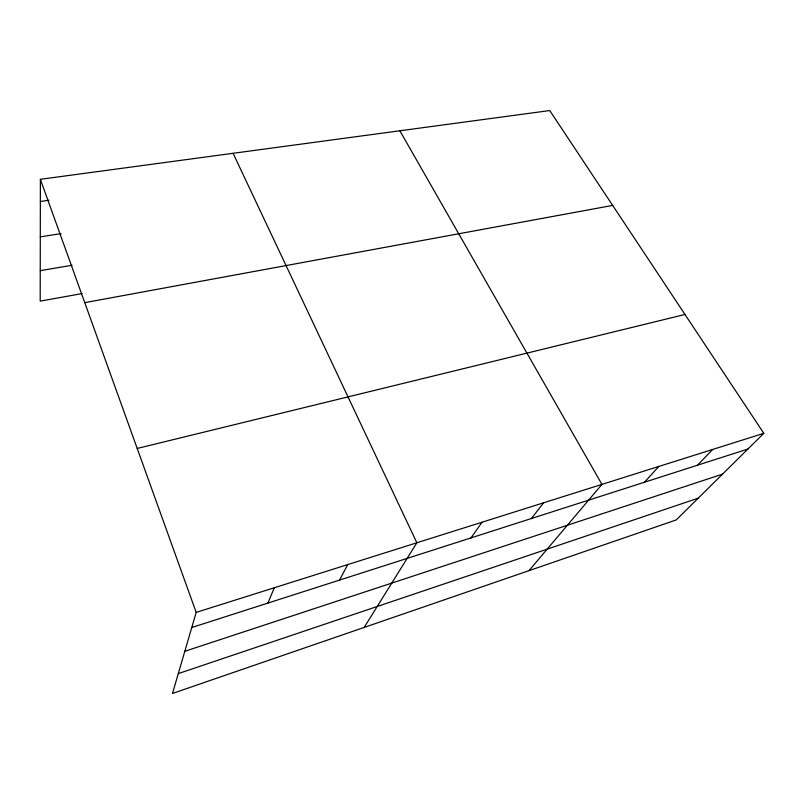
<?xml version="1.0" encoding="UTF-8"?>
<svg xmlns="http://www.w3.org/2000/svg" width="804" height="804" viewBox="0 0 804 804"><rect width="100%" height="100%" fill="white"/><g stroke="black" fill="none" stroke-linecap="round" stroke-linejoin="round"><path stroke-width="1.21" d="M40.381 179.312L196.186 612.397L172.488 693.45L676.224 519.937L763.8 433.326L549.755 110.55L40.381 179.312L40.2 301.138L82.139 293.56M267.893 603.08L274.315 587.744M339.559 580.086L347.73 564.589M364.192 627.411L416.854 542.78L233.09 153.293M470.983 537.906L482.058 522.208M531.374 518.52L543.655 502.781M528.992 570.649L601.935 484.39L399.869 130.781M644.506 482.219L658.798 466.451M697.54 465.194L712.676 449.456M178.287 673.611L698.224 498.178M184.819 651.28L722.545 474.129M191.774 627.512L747.921 449.034M196.186 612.397L763.8 433.326M137.213 448.451L684.988 314.475M84.762 302.656L612.668 205.412M40.25 270.647L72.109 265.26M40.3 236.868L61.084 233.612M40.351 201.492L48.903 200.266"/></g></svg>
